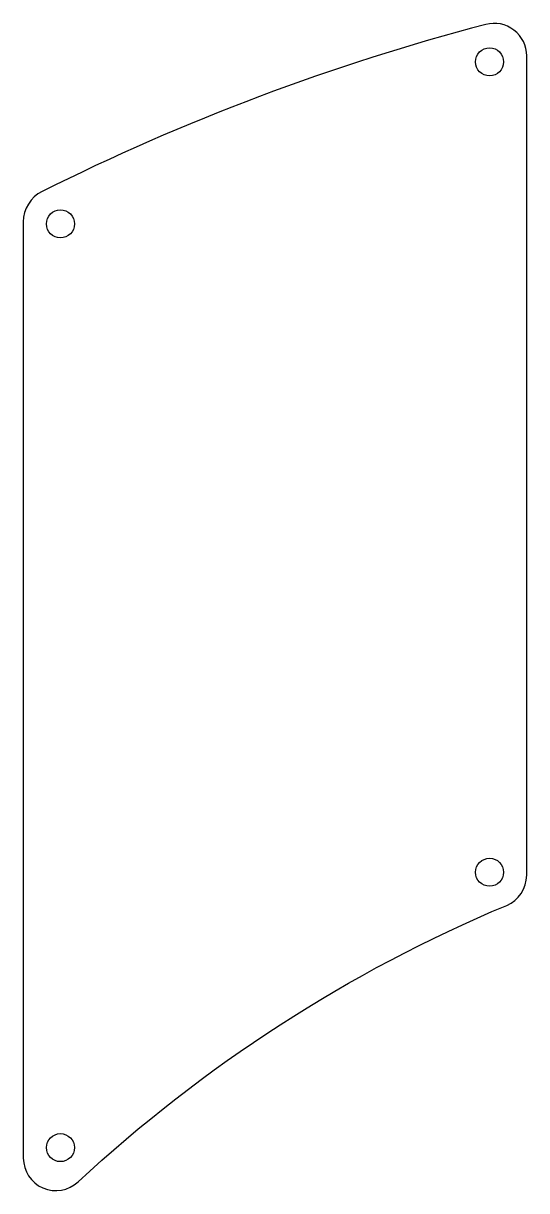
# Model space of a CAD drawing. Header units: millimetres. Extents: x 8.5 to 47.2, y -17.2 to 72.3.
import ezdxf

# ---------------------------------------------------------------- set-up
doc = ezdxf.new("R2010")
doc.units = ezdxf.units.MM
doc.layers.get('0').update_dxf_attribs({"linetype": 'CONTINUOUS'})

msp = doc.modelspace()

# ---------------------------------------------------------------- linework, layer by layer
msp.add_lwpolyline([(47.176, 69.791, 0.491525), (44.041, 72.209, 0.051712), (9.977, 59.39, 0.284188), (8.539, 57.064), (8.539, -14.741, 0.654991), (12.74, -16.572, -0.08825), (45.641, 4.64, 0.302276), (47.176, 6.946)], format="xyb", close=True)
for centre in [(44.326, 69.336), (11.389, 56.91), (44.326, 7.179), (11.389, -13.942)]:
    msp.add_circle(centre, 1.075)

doc.saveas('drawing.dxf')
